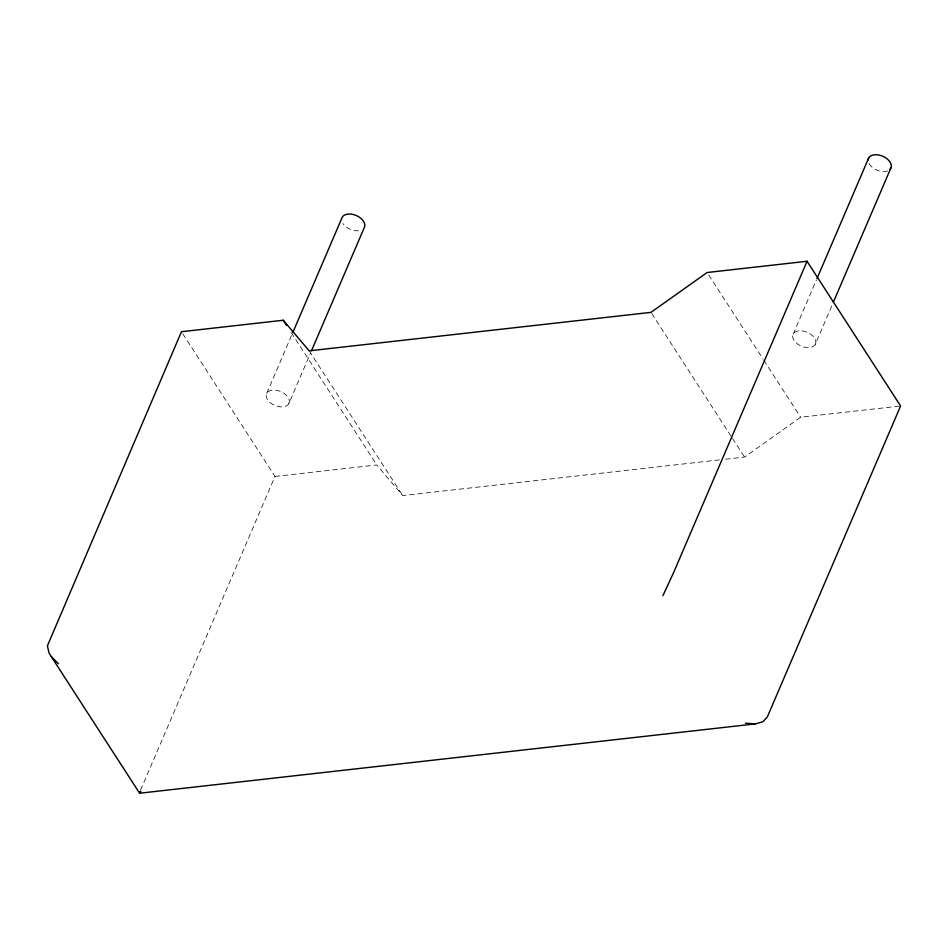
<?xml version="1.0" encoding="UTF-8"?>
<svg xmlns="http://www.w3.org/2000/svg" width="948" height="948" viewBox="0 0 948 948"><rect width="100%" height="100%" fill="white"/><g stroke="black" fill="none" stroke-linecap="round" stroke-linejoin="round"><path stroke-width="0.71" stroke-dasharray="4.74 3.56" d="M140.6 790.051L274.991 476.429L181.447 331.717M266.72 393.408L292.837 332.452M288.856 403.575A12.194 7.537 23.2 0 0 275.228 390.126A12.194 7.537 23.2 0 0 269.279 401.762A12.194 7.537 23.2 0 0 288.856 403.575L310.34 353.462M793.192 334.123L816.406 279.944M815.327 344.29A12.194 7.537 23.2 0 0 801.7 330.84A12.194 7.537 23.2 0 0 795.751 342.489A12.194 7.537 23.2 0 0 815.327 344.29L832.154 305.019M725.469 459.223L744.547 457.078L800.657 417.239L900.6 405.981M274.991 476.429L376.794 464.97L402.734 495.567L719.603 459.887M708.713 274.991L763.081 359.102M763.875 360.335L800.657 417.239M651.797 313.587L731.749 437.277M732.555 438.521L744.547 457.078M309.178 350.843L402.734 495.567M291.249 332.618L376.794 464.97M358.652 230.767A12.194 7.537 23.2 0 1 342.998 223.574M887.589 170.901A12.194 7.537 23.2 0 1 868.415 162.096"/><path stroke-width="1.42" d="M139.889 791.9L139.605 793.227L755.189 723.905L762.891 721.748L767.276 717.044L900.6 405.981L807.056 261.269L707.113 272.514L650.992 312.354L309.178 350.843L283.251 320.246L181.447 331.717L47.4 645.861L49.023 652.947L51.322 656.656L139.605 793.227L140.861 791.272M292.837 332.452L342.181 217.329A12.194 7.537 23.2 0 1 356.685 215.706A12.194 7.537 23.2 0 1 364.316 227.508L311.501 350.76M807.056 261.269L673.732 572.319L662.925 595.652M816.986 278.594L868.652 158.043M833.316 302.305L890.788 168.223M755.189 723.905L745.365 723.194M58.42 663.73L51.322 656.656M283.251 320.246L286.45 325.2M868.143 159.963A12.194 7.537 23.2 0 1 883.157 156.42A12.194 7.537 23.2 0 1 889.52 169.787"/></g></svg>
